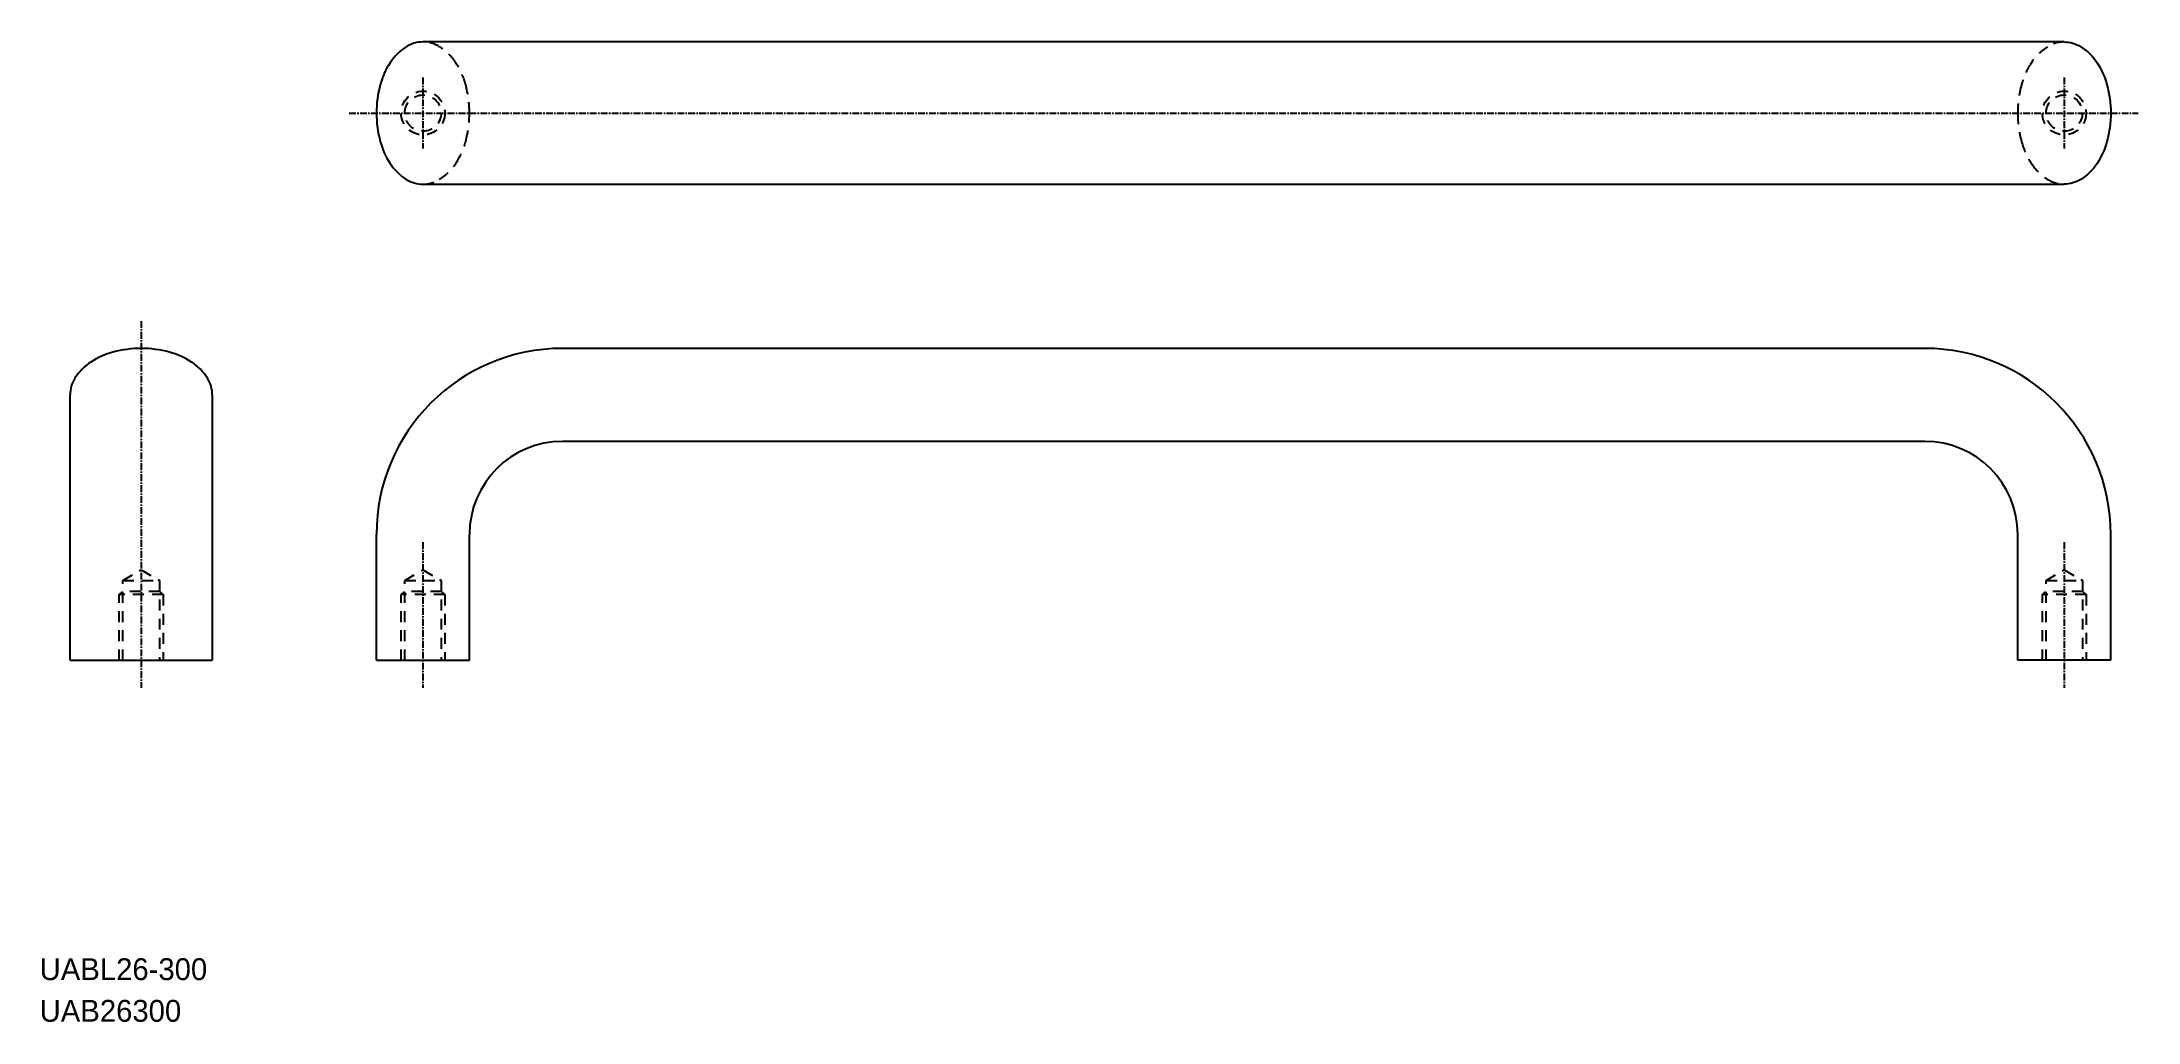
# Model space of a CAD drawing. Extents: x 0 to 384, y 0 to 179.
import ezdxf

# ---------------------------------------------------------------- set-up
doc = ezdxf.new("R2010")
doc.units = 0
doc.linetypes.add('CENTER', pattern=[2, 1.25, -0.25, 0.25, -0.25])
doc.linetypes.add('DASHED', pattern=[3.5, 2, -1.5])
doc.layers.get('0').update_dxf_attribs({"linetype": 'CONTINUOUS'})
doc.layers.add('CENTER', color=1, linetype='CENTER')

msp = doc.modelspace()

# ---------------------------------------------------------------- linework, layer by layer
at = {"color": 7, "linetype": 'CONTINUOUS'}
for p, q in [((370.06, 179.05), (70.06, 179.05)), ((70.06, 153.05), (370.06, 153.05)), ((344.56, 123.05), (95.56, 123.05)), ((5.56, 66.05), (5.56, 114.55)), ((31.56, 114.55), (31.56, 66.05)), ((344.56, 106.05), (95.56, 106.05)), ((61.56, 66.05), (61.56, 89.05)), ((78.56, 66.05), (78.56, 89.05)), ((361.56, 66.05), (361.56, 89.05)), ((378.56, 66.05), (378.56, 89.05)), ((5.56, 66.05), (31.56, 66.05)), ((61.56, 66.05), (78.56, 66.05)), ((378.56, 66.05), (361.56, 66.05))]:
    msp.add_line(p, q, dxfattribs=at)
at = {"color": 3, "linetype": 'DASHED'}
for p, q in [((15.23, 80.65), (18.56, 82.57)), ((15.23, 80.65), (21.88, 80.65)), ((15.23, 66.05), (15.23, 80.65)), ((18.56, 82.57), (21.88, 80.65)), ((21.88, 80.65), (21.88, 66.05)), ((66.74, 80.65), (70.06, 82.57)), ((66.74, 80.65), (73.38, 80.65)), ((66.74, 66.05), (66.74, 80.65)), ((70.06, 82.57), (73.38, 80.65)), ((73.38, 80.65), (73.38, 66.05)), ((366.74, 80.65), (370.06, 82.57)), ((366.74, 80.65), (373.38, 80.65)), ((366.74, 66.05), (366.74, 80.65)), ((370.06, 82.57), (373.38, 80.65)), ((373.38, 80.65), (373.38, 66.05)), ((14.56, 78.05), (15.16, 78.65)), ((22.56, 78.05), (14.56, 78.05)), ((14.56, 66.05), (14.56, 78.05)), ((21.96, 78.65), (15.16, 78.65)), ((21.96, 78.65), (22.56, 78.05)), ((22.56, 78.05), (22.56, 66.05)), ((66.06, 78.05), (66.66, 78.65)), ((74.06, 78.05), (66.06, 78.05)), ((66.06, 66.05), (66.06, 78.05)), ((73.46, 78.65), (66.66, 78.65)), ((73.46, 78.65), (74.06, 78.05)), ((74.06, 78.05), (74.06, 66.05)), ((366.06, 78.05), (366.66, 78.65)), ((374.06, 78.05), (366.06, 78.05)), ((366.06, 66.05), (366.06, 78.05)), ((373.46, 78.65), (366.66, 78.65)), ((373.46, 78.65), (374.06, 78.05)), ((374.06, 78.05), (374.06, 66.05))]:
    msp.add_line(p, q, dxfattribs=at)
at = {"color": 7, "linetype": 'CONTINUOUS'}
for points in [[(70.06, 179.05, 0.142118), (67.02, 178.17, 0.107165), (64.05, 175.24, 0.078809), (62.25, 171.23, 0.066218), (61.56, 166.05, 0.066218), (62.25, 160.87, 0.078809), (64.05, 156.86, 0.107165), (67.02, 153.93, 0.142118), (70.06, 153.05, 0.142118)], [(370.06, 179.05, -0.142118), (373.1, 178.17, -0.107165), (376.07, 175.24, -0.078809), (377.87, 171.23, -0.066218), (378.56, 166.05, -0.066218), (377.87, 160.87, -0.078809), (376.07, 156.86, -0.107165), (373.1, 153.93, -0.142118), (370.06, 153.05, -0.142118)], [(31.56, 114.55, 0.142118), (30.67, 117.59, 0.107165), (27.75, 120.56, 0.078809), (23.74, 122.36, 0.066218), (18.56, 123.05, 0.066218), (13.38, 122.36, 0.078809), (9.37, 120.56, 0.107165), (6.44, 117.59, 0.142118), (5.56, 114.55, 0.142118)]]:
    msp.add_lwpolyline(points, format="xyb", dxfattribs=at)
at = {"color": 3, "linetype": 'DASHED'}
for points in [[(70.06, 179.05, -0.142118), (73.1, 178.17, -0.107165), (76.07, 175.24, -0.078809), (77.87, 171.23, -0.066218), (78.56, 166.05, -0.066218), (77.87, 160.87, -0.078809), (76.07, 156.86, -0.107165), (73.1, 153.93, -0.142118), (70.06, 153.05, -0.142118)], [(370.06, 179.05, 0.142118), (367.02, 178.17, 0.107165), (364.05, 175.24, 0.078809), (362.25, 171.23, 0.066218), (361.56, 166.05, 0.066218), (362.25, 160.87, 0.078809), (364.05, 156.86, 0.107165), (367.02, 153.93, 0.142118), (370.06, 153.05, 0.142118)]]:
    msp.add_lwpolyline(points, format="xyb", dxfattribs=at)
for centre, radius in [((70.06, 166.05), 4), ((70.06, 166.05), 3.32), ((370.06, 166.05), 4), ((370.06, 166.05), 3.32)]:
    msp.add_circle(centre, radius, dxfattribs=at)
at = {"color": 7, "linetype": 'CONTINUOUS'}
for centre, radius, start, end in [((95.56, 89.05), 34, 90, 180), ((344.56, 89.05), 34, 0, 90), ((95.56, 89.05), 17, 90, 180), ((344.56, 89.05), 17, 0, 90)]:
    msp.add_arc(centre, radius, start, end, dxfattribs=at)
at = {"layer": 'CENTER', "color": 1, "linetype": 'CENTER'}
for p, q in [((70.06, 172.55), (70.06, 159.55)), ((370.06, 172.55), (370.06, 159.55)), ((370.06, 172.55), (370.06, 159.55)), ((56.56, 166.05), (383.56, 166.05)), ((18.56, 128.05), (18.56, 61.05)), ((70.06, 87.61), (70.06, 61.05)), ((370.06, 87.61), (370.06, 61.05))]:
    msp.add_line(p, q, dxfattribs=at)

# ---------------------------------------------------------------- texts
for s, p in [('UABL26-300', (0, 7.61)), ('UAB26300', (0, 0))]:
    msp.add_text(s, height=4).set_placement(p)

doc.saveas('drawing.dxf')
